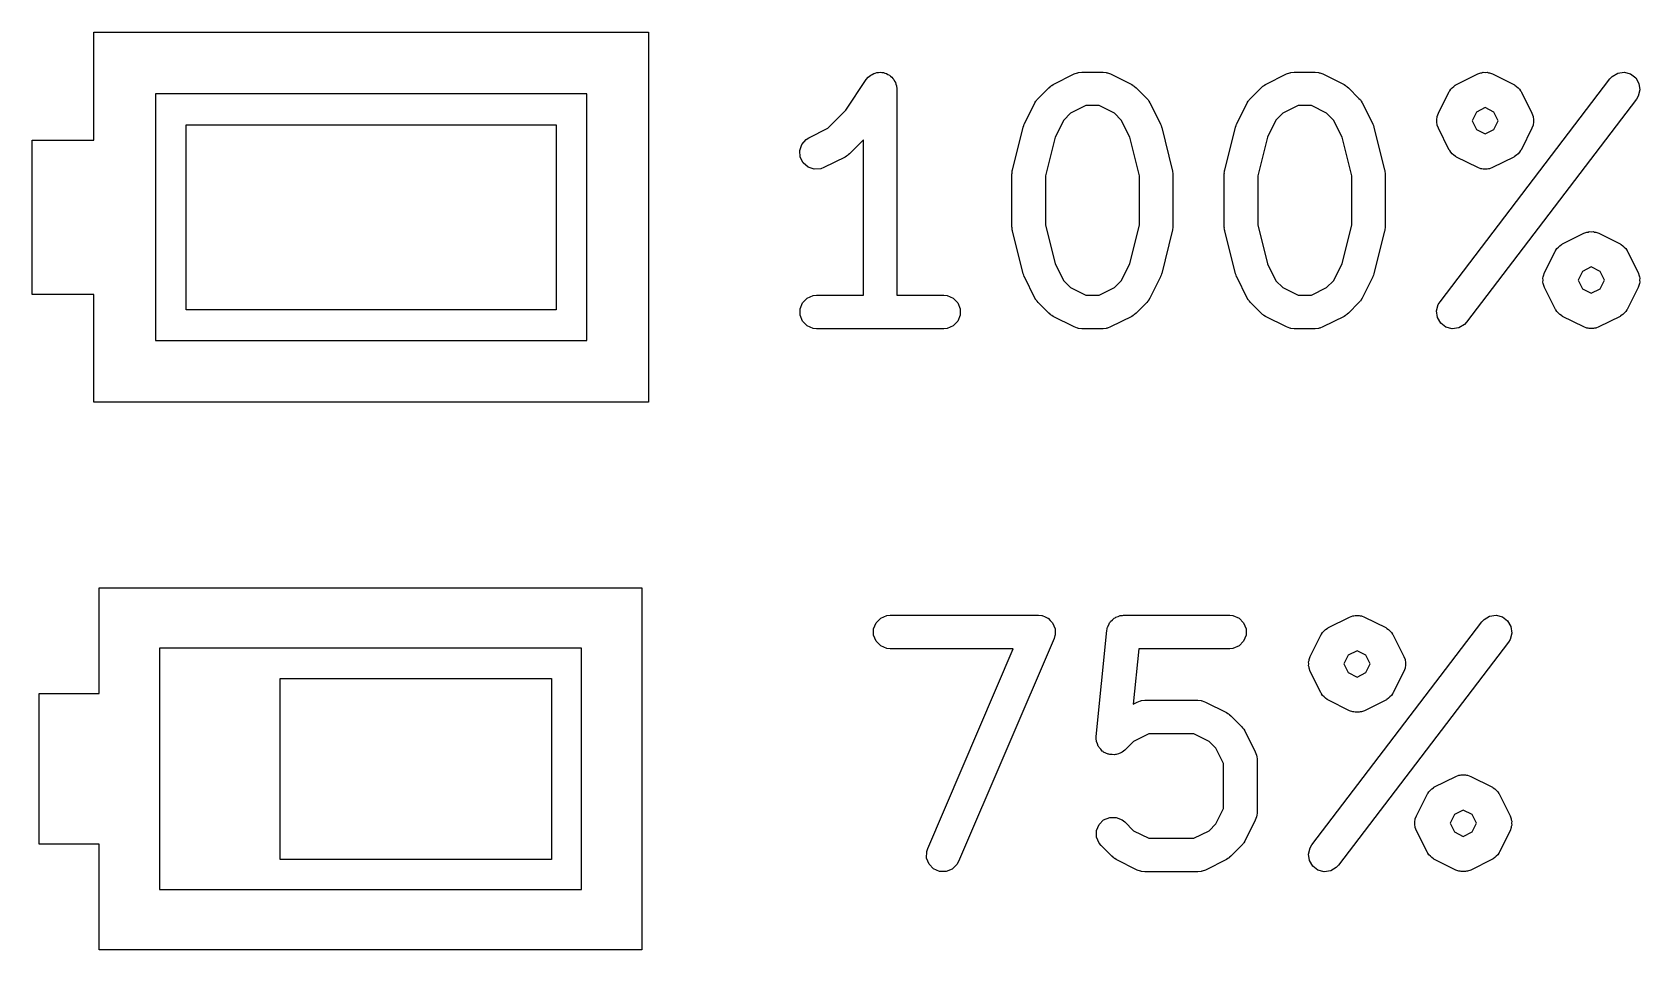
# Model space of a CAD drawing. Header units: millimetres. Extents: x 60 to 220, y -152 to -53.
# Drawn here: x 60.13 to 67.34, y -144.84 to -140.73 of the extents above; entities that cross this region are included whole.
import ezdxf

# ---------------------------------------------------------------- set-up
doc = ezdxf.new("R2010")
doc.units = ezdxf.units.MM
doc.layers.add('F.Silkscreen', color=41, linetype='CONTINUOUS', true_color=0xf2eda1)

msp = doc.modelspace()

# ---------------------------------------------------------------- linework, layer by layer
at = {"layer": 'F.Silkscreen', "linetype": 'CONTINUOUS'}
for p, q in [((60.404747, -141.21314), (60.404747, -140.729174)), ((60.404747, -140.729174), (62.8937, -140.729174)), ((62.8937, -140.729174), (62.8937, -141.005724)), ((63.885071, -140.926509), (63.890322, -140.921259)), ((63.890322, -140.921259), (63.897111, -140.918446)), ((63.897111, -140.918446), (63.903217, -140.914358)), ((63.903217, -140.914358), (63.910497, -140.912901)), ((63.910497, -140.912901), (63.917358, -140.91006)), ((63.917358, -140.91006), (63.924706, -140.91006)), ((63.924706, -140.91006), (63.931911, -140.908619)), ((63.931911, -140.908619), (63.939195, -140.91006)), ((63.939195, -140.91006), (63.946622, -140.91006)), ((63.946622, -140.91006), (63.95341, -140.912872)), ((63.95341, -140.912872), (63.960619, -140.914298)), ((63.960619, -140.914298), (63.966798, -140.918417)), ((63.966798, -140.918417), (63.973658, -140.921259)), ((63.973658, -140.921259), (63.978851, -140.926452)), ((64.707973, -140.964156), (64.803211, -140.916537)), ((64.803211, -140.916537), (64.816942, -140.911282)), ((64.816942, -140.911282), (64.819631, -140.91109)), ((64.819631, -140.91109), (64.82212, -140.91006)), ((64.82212, -140.91006), (64.836752, -140.908619)), ((64.836752, -140.908619), (64.93199, -140.908619)), ((64.93199, -140.908619), (64.946622, -140.91006)), ((64.946622, -140.91006), (64.949111, -140.911091)), ((64.949111, -140.911091), (64.951799, -140.911282)), ((64.951799, -140.911282), (64.965531, -140.916537)), ((64.965531, -140.916537), (65.060769, -140.964156)), ((65.660354, -140.964156), (65.755592, -140.916537)), ((65.755592, -140.916537), (65.769323, -140.911282)), ((65.769323, -140.911282), (65.772012, -140.91109)), ((65.772012, -140.91109), (65.774501, -140.91006)), ((65.774501, -140.91006), (65.789133, -140.908619)), ((65.789133, -140.908619), (65.884371, -140.908619)), ((65.884371, -140.908619), (65.899003, -140.91006)), ((65.899003, -140.91006), (65.901492, -140.911091)), ((65.901492, -140.911091), (65.90418, -140.911282)), ((65.90418, -140.911282), (65.917912, -140.916537)), ((65.917912, -140.916537), (66.01315, -140.964156)), ((66.517497, -140.964156), (66.612735, -140.916537)), ((66.612735, -140.916537), (66.626466, -140.911282)), ((66.626466, -140.911282), (66.631812, -140.910902)), ((66.631812, -140.910902), (66.636895, -140.909208)), ((66.636895, -140.909208), (66.646275, -140.909874)), ((66.646275, -140.909874), (66.655656, -140.909208)), ((66.655656, -140.909208), (66.660738, -140.910902)), ((66.660738, -140.910902), (66.666085, -140.911282)), ((66.666085, -140.911282), (66.679817, -140.916537)), ((66.679817, -140.916537), (66.775055, -140.964156)), ((67.215679, -140.927401), (67.240972, -140.912682)), ((67.240972, -140.912682), (67.269971, -140.908764)), ((67.269971, -140.908764), (67.298264, -140.916241)), ((67.298264, -140.916241), (67.321541, -140.933976)), ((63.778466, -141.078696), (63.869586, -140.942016)), ((63.869586, -140.942016), (63.86962, -140.941973)), ((63.86962, -140.941973), (63.86963, -140.941951)), ((63.86963, -140.941951), (63.869681, -140.941899)), ((63.869681, -140.941899), (63.878902, -140.930641)), ((63.878902, -140.930641), (63.885071, -140.926509)), ((63.978851, -140.926452), (63.984968, -140.93053)), ((63.984968, -140.93053), (63.989101, -140.936702)), ((63.989101, -140.936702), (63.99435, -140.941951)), ((63.99435, -140.941951), (63.997161, -140.948738)), ((63.997161, -140.948738), (64.001251, -140.954845)), ((64.001251, -140.954845), (64.002707, -140.962126)), ((64.002707, -140.962126), (64.005549, -140.968987)), ((64.005549, -140.968987), (64.006974, -140.983463)), ((64.006974, -140.983463), (64.00699, -140.98354)), ((64.00699, -140.98354), (64.006984, -140.983566)), ((64.006984, -140.983566), (64.00699, -140.983619)), ((64.00699, -140.983619), (64.00699, -141.908619)), ((64.640862, -141.025824), (64.688481, -140.978205)), ((64.688481, -140.978205), (64.69423, -140.973486)), ((64.69423, -140.973486), (64.69553, -140.971988)), ((64.69553, -140.971988), (64.697789, -140.970566)), ((64.697789, -140.970566), (64.699846, -140.968878)), ((64.699846, -140.968878), (64.701673, -140.96812)), ((64.701673, -140.96812), (64.707973, -140.964156)), ((65.060769, -140.964156), (65.067068, -140.96812)), ((65.067068, -140.96812), (65.068896, -140.968878)), ((65.068896, -140.968878), (65.070952, -140.970566)), ((65.070952, -140.970566), (65.073212, -140.971988)), ((65.073212, -140.971988), (65.074511, -140.973486)), ((65.074511, -140.973486), (65.080261, -140.978205)), ((65.080261, -140.978205), (65.12788, -141.025824)), ((65.593243, -141.025824), (65.640862, -140.978205)), ((65.640862, -140.978205), (65.646611, -140.973486)), ((65.646611, -140.973486), (65.647911, -140.971988)), ((65.647911, -140.971988), (65.65017, -140.970566)), ((65.65017, -140.970566), (65.652227, -140.968878)), ((65.652227, -140.968878), (65.654054, -140.96812)), ((65.654054, -140.96812), (65.660354, -140.964156)), ((66.01315, -140.964156), (66.019449, -140.96812)), ((66.019449, -140.96812), (66.021277, -140.968878)), ((66.021277, -140.968878), (66.023333, -140.970566)), ((66.023333, -140.970566), (66.025593, -140.971988)), ((66.025593, -140.971988), (66.026892, -140.973486)), ((66.026892, -140.973486), (66.032642, -140.978205)), ((66.032642, -140.978205), (66.080261, -141.025824)), ((66.443762, -141.938166), (67.205665, -140.938166)), ((66.485496, -140.995249), (66.485881, -140.994096)), ((66.485881, -140.994096), (66.487126, -140.992659)), ((66.487126, -140.992659), (66.491788, -140.985254)), ((66.491788, -140.985254), (66.498892, -140.979092)), ((66.498892, -140.979092), (66.505054, -140.971988)), ((66.505054, -140.971988), (66.512459, -140.967326)), ((66.512459, -140.967326), (66.513896, -140.966081)), ((66.513896, -140.966081), (66.515049, -140.965696)), ((66.515049, -140.965696), (66.517497, -140.964156)), ((66.775055, -140.964156), (66.777502, -140.965696)), ((66.777502, -140.965696), (66.778656, -140.966081)), ((66.778656, -140.966081), (66.780092, -140.967326)), ((66.780092, -140.967326), (66.787498, -140.971988)), ((66.787498, -140.971988), (66.793659, -140.979092)), ((66.793659, -140.979092), (66.800764, -140.985254)), ((66.800764, -140.985254), (66.805425, -140.992659)), ((66.805425, -140.992659), (66.806671, -140.994096)), ((66.806671, -140.994096), (66.807055, -140.995249)), ((67.205665, -140.938166), (67.215679, -140.927401)), ((67.321541, -140.933976), (67.33626, -140.959269)), ((67.340178, -140.988268), (67.332702, -141.016561)), ((67.33626, -140.959269), (67.340178, -140.988268)), ((60.681297, -141.005724), (60.681297, -142.111927)), ((62.617149, -141.005724), (60.681297, -141.005724)), ((62.617149, -142.111927), (62.617149, -141.005724)), ((62.8937, -141.005724), (62.8937, -142.388476)), ((64.579194, -141.140554), (64.626813, -141.045316)), ((64.626813, -141.045316), (64.630777, -141.039016)), ((64.630777, -141.039016), (64.631535, -141.037189)), ((64.631535, -141.037189), (64.633223, -141.035132)), ((64.633223, -141.035132), (64.634645, -141.032873)), ((64.634645, -141.032873), (64.636143, -141.031573)), ((64.636143, -141.031573), (64.640862, -141.025824)), ((64.854457, -141.058619), (64.785941, -141.092877)), ((64.914285, -141.058619), (64.854457, -141.058619)), ((64.982801, -141.092877), (64.914285, -141.058619)), ((65.12788, -141.025824), (65.132598, -141.031573)), ((65.132598, -141.031573), (65.134097, -141.032873)), ((65.134097, -141.032873), (65.135518, -141.035132)), ((65.135518, -141.035132), (65.137207, -141.037189)), ((65.137207, -141.037189), (65.137964, -141.039016)), ((65.137964, -141.039016), (65.141929, -141.045316)), ((65.141929, -141.045316), (65.189548, -141.140554)), ((65.531575, -141.140554), (65.579194, -141.045316)), ((65.579194, -141.045316), (65.583158, -141.039016)), ((65.583158, -141.039016), (65.583916, -141.037189)), ((65.583916, -141.037189), (65.585604, -141.035132)), ((65.585604, -141.035132), (65.587026, -141.032873)), ((65.587026, -141.032873), (65.588524, -141.031573)), ((65.588524, -141.031573), (65.593243, -141.025824)), ((65.806838, -141.058619), (65.738322, -141.092877)), ((65.866666, -141.058619), (65.806838, -141.058619)), ((65.935182, -141.092877), (65.866666, -141.058619)), ((66.080261, -141.025824), (66.084979, -141.031573)), ((66.084979, -141.031573), (66.086478, -141.032873)), ((66.086478, -141.032873), (66.087899, -141.035132)), ((66.087899, -141.035132), (66.089588, -141.037189)), ((66.089588, -141.037189), (66.090345, -141.039016)), ((66.090345, -141.039016), (66.09431, -141.045316)), ((66.09431, -141.045316), (66.141929, -141.140554)), ((66.436337, -141.092935), (66.483956, -140.997697)), ((66.483956, -140.997697), (66.485496, -140.995249)), ((67.32498, -141.029073), (66.563076, -142.029072)), ((66.807055, -140.995249), (66.808596, -140.997697)), ((66.808596, -140.997697), (66.856215, -141.092935)), ((67.332702, -141.016561), (67.32498, -141.029073)), ((63.697087, -141.160075), (63.778466, -141.078696)), ((64.755534, -141.123284), (64.71704, -141.200271)), ((64.785941, -141.092877), (64.755534, -141.123284)), ((65.013208, -141.123284), (64.982801, -141.092877)), ((65.051701, -141.200271), (65.013208, -141.123284)), ((65.707915, -141.123284), (65.669421, -141.200271)), ((65.738322, -141.092877), (65.707915, -141.123284)), ((65.965589, -141.123284), (65.935182, -141.092877)), ((66.004082, -141.200271), (65.965589, -141.123284)), ((66.429008, -141.117095), (66.430702, -141.112012)), ((66.429674, -141.126476), (66.429008, -141.117095)), ((66.429008, -141.135857), (66.429674, -141.126476)), ((66.430702, -141.140939), (66.429008, -141.135857)), ((66.430702, -141.112012), (66.431082, -141.106667)), ((66.431082, -141.106667), (66.436337, -141.092935)), ((66.606939, -141.087139), (66.587271, -141.126476)), ((66.587271, -141.126476), (66.606939, -141.165812)), ((66.646276, -141.067471), (66.606939, -141.087139)), ((66.685612, -141.087139), (66.646276, -141.067471)), ((66.70528, -141.126476), (66.685612, -141.087139)), ((66.685612, -141.165812), (66.70528, -141.126476)), ((66.856215, -141.092935), (66.86147, -141.106666)), ((66.86147, -141.106666), (66.861849, -141.112013)), ((66.861849, -141.112013), (66.863544, -141.117096)), ((66.863544, -141.135856), (66.861849, -141.140938)), ((66.863544, -141.117096), (66.862877, -141.126476)), ((66.862877, -141.126476), (66.863544, -141.135856)), ((60.819573, -141.97365), (60.819573, -141.144)), ((60.819573, -141.144), (62.478875, -141.144)), ((62.478875, -141.144), (62.478875, -141.97365)), ((63.581119, -141.232191), (63.600292, -141.210083)), ((63.600292, -141.210083), (63.612735, -141.202251)), ((63.612735, -141.202251), (63.697087, -141.160075)), ((64.525896, -141.346381), (64.573515, -141.155905)), ((64.573515, -141.155905), (64.5739, -141.154825)), ((64.5739, -141.154825), (64.573939, -141.154286)), ((64.573939, -141.154286), (64.576266, -141.148204)), ((64.576266, -141.148204), (64.578462, -141.142059)), ((64.578462, -141.142059), (64.578784, -141.141623)), ((64.578784, -141.141623), (64.579194, -141.140554)), ((64.71704, -141.200271), (64.673657, -141.373805)), ((65.095085, -141.373805), (65.051701, -141.200271)), ((65.189548, -141.140554), (65.189957, -141.141623)), ((65.189957, -141.141623), (65.19028, -141.142059)), ((65.19028, -141.142059), (65.192472, -141.148195)), ((65.192472, -141.148195), (65.194803, -141.154285)), ((65.194803, -141.154285), (65.194841, -141.154825)), ((65.194841, -141.154825), (65.195227, -141.155905)), ((65.195227, -141.155905), (65.242846, -141.346381)), ((65.478277, -141.346381), (65.525896, -141.155905)), ((65.525896, -141.155905), (65.526281, -141.154825)), ((65.526281, -141.154825), (65.52632, -141.154286)), ((65.52632, -141.154286), (65.528647, -141.148204)), ((65.528647, -141.148204), (65.530843, -141.142059)), ((65.530843, -141.142059), (65.531165, -141.141623)), ((65.531165, -141.141623), (65.531575, -141.140554)), ((65.669421, -141.200271), (65.626038, -141.373805)), ((66.047466, -141.373805), (66.004082, -141.200271)), ((66.141929, -141.140554), (66.142338, -141.141623)), ((66.142338, -141.141623), (66.142661, -141.142059)), ((66.142661, -141.142059), (66.144853, -141.148195)), ((66.144853, -141.148195), (66.147184, -141.154285)), ((66.147184, -141.154285), (66.147222, -141.154825)), ((66.147222, -141.154825), (66.147608, -141.155905)), ((66.147608, -141.155905), (66.195227, -141.346381)), ((66.431082, -141.146285), (66.430702, -141.140939)), ((66.436337, -141.160017), (66.431082, -141.146285)), ((66.483956, -141.255255), (66.436337, -141.160017)), ((66.606939, -141.165812), (66.646276, -141.18548)), ((66.646276, -141.18548), (66.685612, -141.165812)), ((66.856215, -141.160017), (66.808596, -141.255255)), ((66.86147, -141.146286), (66.856215, -141.160017)), ((66.861849, -141.140938), (66.86147, -141.146286)), ((60.128197, -141.904513), (60.128197, -141.213137)), ((60.128197, -141.213137), (60.404747, -141.21314)), ((63.571865, -141.259952), (63.581119, -141.232191)), ((63.573939, -141.289142), (63.571865, -141.259952)), ((63.785238, -141.282385), (63.783182, -141.284074)), ((63.787498, -141.280964), (63.785238, -141.282385)), ((63.788797, -141.279465), (63.787498, -141.280964)), ((63.794547, -141.274747), (63.788797, -141.279465)), ((63.85699, -141.212304), (63.794547, -141.274747)), ((63.85699, -141.908619), (63.85699, -141.212304)), ((66.485496, -141.257702), (66.483956, -141.255255)), ((66.485881, -141.258856), (66.485496, -141.257702)), ((66.487126, -141.260292), (66.485881, -141.258856)), ((66.491788, -141.267698), (66.487126, -141.260292)), ((66.498892, -141.273859), (66.491788, -141.267698)), ((66.505054, -141.280964), (66.498892, -141.273859)), ((66.512459, -141.285625), (66.505054, -141.280964)), ((66.787498, -141.280964), (66.780092, -141.285625)), ((66.793659, -141.273859), (66.787498, -141.280964)), ((66.800764, -141.267698), (66.793659, -141.273859)), ((66.805425, -141.260292), (66.800764, -141.267698)), ((66.806671, -141.258856), (66.805425, -141.260292)), ((66.807055, -141.257702), (66.806671, -141.258856)), ((66.808596, -141.255255), (66.807055, -141.257702)), ((63.587026, -141.315317), (63.573939, -141.289142)), ((63.609134, -141.33449), (63.587026, -141.315317)), ((63.636895, -141.343744), (63.609134, -141.33449)), ((63.666085, -141.34167), (63.636895, -141.343744)), ((63.679817, -141.336415), (63.666085, -141.34167)), ((63.775055, -141.288796), (63.679817, -141.336415)), ((63.781354, -141.284831), (63.775055, -141.288796)), ((63.783182, -141.284074), (63.781354, -141.284831)), ((64.524555, -141.355451), (64.525098, -141.349939)), ((64.525098, -141.349939), (64.52552, -141.348917)), ((64.52552, -141.348917), (64.525896, -141.346381)), ((65.242846, -141.346381), (65.243221, -141.348917)), ((65.243221, -141.348917), (65.243644, -141.349939)), ((65.243644, -141.349939), (65.244186, -141.355451)), ((65.476936, -141.355451), (65.477479, -141.349939)), ((65.477479, -141.349939), (65.477901, -141.348917)), ((65.477901, -141.348917), (65.478277, -141.346381)), ((66.195227, -141.346381), (66.195602, -141.348917)), ((66.195602, -141.348917), (66.196025, -141.349939)), ((66.196025, -141.349939), (66.196567, -141.355451)), ((66.513896, -141.286871), (66.512459, -141.285625)), ((66.515049, -141.287255), (66.513896, -141.286871)), ((66.517497, -141.288796), (66.515049, -141.287255)), ((66.612735, -141.336415), (66.517497, -141.288796)), ((66.626466, -141.34167), (66.612735, -141.336415)), ((66.631812, -141.342049), (66.626466, -141.34167)), ((66.636895, -141.343744), (66.631812, -141.342049)), ((66.646275, -141.343077), (66.636895, -141.343744)), ((66.655656, -141.343744), (66.646275, -141.343077)), ((66.660738, -141.342049), (66.655656, -141.343744)), ((66.666085, -141.34167), (66.660738, -141.342049)), ((66.679817, -141.336415), (66.666085, -141.34167)), ((66.775055, -141.288796), (66.679817, -141.336415)), ((66.777502, -141.287255), (66.775055, -141.288796)), ((66.778656, -141.286871), (66.777502, -141.287255)), ((66.780092, -141.285625), (66.778656, -141.286871)), ((64.523657, -141.364571), (64.523908, -141.362017)), ((64.523657, -141.602666), (64.523657, -141.364571)), ((64.523746, -141.360925), (64.524555, -141.355451)), ((64.523908, -141.362017), (64.523746, -141.360925)), ((64.673657, -141.373805), (64.673657, -141.593432)), ((65.095085, -141.593432), (65.095085, -141.373805)), ((65.244186, -141.355451), (65.244996, -141.360925)), ((65.244996, -141.360925), (65.244833, -141.362017)), ((65.244833, -141.362017), (65.245085, -141.364571)), ((65.245085, -141.364571), (65.245085, -141.602666)), ((65.476038, -141.364571), (65.476289, -141.362017)), ((65.476038, -141.602666), (65.476038, -141.364571)), ((65.476127, -141.360925), (65.476936, -141.355451)), ((65.476289, -141.362017), (65.476127, -141.360925)), ((65.626038, -141.373805), (65.626038, -141.593432)), ((66.047466, -141.593432), (66.047466, -141.373805)), ((66.196567, -141.355451), (66.197377, -141.360925)), ((66.197377, -141.360925), (66.197214, -141.362017)), ((66.197214, -141.362017), (66.197466, -141.364571)), ((66.197466, -141.364571), (66.197466, -141.602666)), ((64.523908, -141.605219), (64.523657, -141.602666)), ((64.523746, -141.606312), (64.523908, -141.605219)), ((64.524555, -141.611785), (64.523746, -141.606312)), ((64.525098, -141.617298), (64.524555, -141.611785)), ((64.52552, -141.618319), (64.525098, -141.617298)), ((64.525896, -141.620856), (64.52552, -141.618319)), ((64.573515, -141.811332), (64.525896, -141.620856)), ((64.673657, -141.593432), (64.71704, -141.766966)), ((65.051701, -141.766966), (65.095085, -141.593432)), ((65.242846, -141.620856), (65.195227, -141.811332)), ((65.243221, -141.618319), (65.242846, -141.620856)), ((65.243644, -141.617298), (65.243221, -141.618319)), ((65.244186, -141.611785), (65.243644, -141.617298)), ((65.244996, -141.606312), (65.244186, -141.611785)), ((65.245085, -141.602666), (65.244833, -141.605219)), ((65.244833, -141.605219), (65.244996, -141.606312)), ((65.476289, -141.605219), (65.476038, -141.602666)), ((65.476127, -141.606312), (65.476289, -141.605219)), ((65.476936, -141.611785), (65.476127, -141.606312)), ((65.477479, -141.617298), (65.476936, -141.611785)), ((65.477901, -141.618319), (65.477479, -141.617298)), ((65.478277, -141.620856), (65.477901, -141.618319)), ((65.525896, -141.811332), (65.478277, -141.620856)), ((65.626038, -141.593432), (65.669421, -141.766966)), ((66.004082, -141.766966), (66.047466, -141.593432)), ((66.195227, -141.620856), (66.147608, -141.811332)), ((66.195602, -141.618319), (66.195227, -141.620856)), ((66.196025, -141.617298), (66.195602, -141.618319)), ((66.196567, -141.611785), (66.196025, -141.617298)), ((66.197377, -141.606312), (66.196567, -141.611785)), ((66.197466, -141.602666), (66.197214, -141.605219)), ((66.197214, -141.605219), (66.197377, -141.606312)), ((66.993687, -141.678441), (67.088925, -141.630822)), ((67.088925, -141.630822), (67.102656, -141.625567)), ((67.102656, -141.625567), (67.108002, -141.625187)), ((67.108002, -141.625187), (67.113085, -141.623493)), ((67.113085, -141.623493), (67.122465, -141.624159)), ((67.122465, -141.624159), (67.131846, -141.623493)), ((67.131846, -141.623493), (67.136928, -141.625187)), ((67.136928, -141.625187), (67.142275, -141.625567)), ((67.142275, -141.625567), (67.156007, -141.630822)), ((67.156007, -141.630822), (67.251245, -141.678441)), ((66.912527, -141.80722), (66.960146, -141.711982)), ((66.960146, -141.711982), (66.961686, -141.709534)), ((66.961686, -141.709534), (66.962071, -141.708381)), ((66.962071, -141.708381), (66.963316, -141.706944)), ((66.963316, -141.706944), (66.967978, -141.699539)), ((66.967978, -141.699539), (66.975082, -141.693377)), ((66.975082, -141.693377), (66.981244, -141.686273)), ((66.981244, -141.686273), (66.988649, -141.681611)), ((66.988649, -141.681611), (66.990086, -141.680366)), ((66.990086, -141.680366), (66.991239, -141.679981)), ((66.991239, -141.679981), (66.993687, -141.678441)), ((67.251245, -141.678441), (67.253692, -141.679981)), ((67.253692, -141.679981), (67.254846, -141.680366)), ((67.254846, -141.680366), (67.256282, -141.681611)), ((67.256282, -141.681611), (67.263688, -141.686273)), ((67.263688, -141.686273), (67.269849, -141.693377)), ((67.269849, -141.693377), (67.276954, -141.699539)), ((67.276954, -141.699539), (67.281615, -141.706944)), ((67.281615, -141.706944), (67.282861, -141.708381)), ((67.282861, -141.708381), (67.283245, -141.709534)), ((67.283245, -141.709534), (67.284786, -141.711982)), ((67.284786, -141.711982), (67.332405, -141.80722)), ((64.71704, -141.766966), (64.755534, -141.843953)), ((65.013207, -141.843953), (65.051701, -141.766966)), ((65.669421, -141.766966), (65.707915, -141.843953)), ((65.965588, -141.843953), (66.004082, -141.766966)), ((67.122466, -141.781756), (67.083129, -141.801424)), ((67.161802, -141.801424), (67.122466, -141.781756)), ((64.5739, -141.812411), (64.573515, -141.811332)), ((64.573939, -141.812951), (64.5739, -141.812411)), ((64.576266, -141.819032), (64.573939, -141.812951)), ((64.578462, -141.825178), (64.576266, -141.819032)), ((64.578784, -141.825613), (64.578462, -141.825178)), ((64.579194, -141.826683), (64.578784, -141.825613)), ((64.626813, -141.921921), (64.579194, -141.826683)), ((64.755534, -141.843953), (64.785941, -141.874361)), ((64.9828, -141.874361), (65.013207, -141.843953)), ((65.189548, -141.826683), (65.141929, -141.921921)), ((65.189957, -141.825613), (65.189548, -141.826683)), ((65.19028, -141.825178), (65.189957, -141.825613)), ((65.192472, -141.819041), (65.19028, -141.825178)), ((65.194803, -141.812952), (65.192472, -141.819041)), ((65.194841, -141.812411), (65.194803, -141.812952)), ((65.195227, -141.811332), (65.194841, -141.812411)), ((65.526281, -141.812411), (65.525896, -141.811332)), ((65.52632, -141.812951), (65.526281, -141.812411)), ((65.528647, -141.819032), (65.52632, -141.812951)), ((65.530843, -141.825178), (65.528647, -141.819032)), ((65.531165, -141.825613), (65.530843, -141.825178)), ((65.531575, -141.826683), (65.531165, -141.825613)), ((65.579194, -141.921921), (65.531575, -141.826683)), ((65.707915, -141.843953), (65.738322, -141.874361)), ((65.935181, -141.874361), (65.965588, -141.843953)), ((66.141929, -141.826683), (66.09431, -141.921921)), ((66.142338, -141.825613), (66.141929, -141.826683)), ((66.142661, -141.825178), (66.142338, -141.825613)), ((66.144853, -141.819041), (66.142661, -141.825178)), ((66.147184, -141.812952), (66.144853, -141.819041)), ((66.147222, -141.812411), (66.147184, -141.812952)), ((66.147608, -141.811332), (66.147222, -141.812411)), ((66.905198, -141.83138), (66.906892, -141.826297)), ((66.905864, -141.840761), (66.905198, -141.83138)), ((66.905198, -141.850142), (66.905864, -141.840761)), ((66.906892, -141.855224), (66.905198, -141.850142)), ((66.906892, -141.826297), (66.907272, -141.820952)), ((66.907272, -141.86057), (66.906892, -141.855224)), ((66.907272, -141.820952), (66.912527, -141.80722)), ((67.083129, -141.801424), (67.063461, -141.840761)), ((67.063461, -141.840761), (67.083129, -141.880098)), ((67.18147, -141.840761), (67.161802, -141.801424)), ((67.161802, -141.880098), (67.18147, -141.840761)), ((67.332405, -141.80722), (67.33766, -141.820951)), ((67.33766, -141.820951), (67.338039, -141.826297)), ((67.338039, -141.855223), (67.33766, -141.86057)), ((67.338039, -141.826297), (67.339734, -141.83138)), ((67.339734, -141.850141), (67.338039, -141.855223)), ((67.339734, -141.83138), (67.339067, -141.84076)), ((67.339067, -141.84076), (67.339734, -141.850141)), ((60.404747, -141.904517), (60.128197, -141.904513)), ((60.404747, -142.388476), (60.404747, -141.904517)), ((63.583916, -141.941951), (63.604608, -141.921259)), ((63.604608, -141.921259), (63.631644, -141.91006)), ((63.631644, -141.91006), (63.646276, -141.908619)), ((63.646276, -141.908619), (63.85699, -141.908619)), ((64.00699, -141.908619), (64.217704, -141.908619)), ((64.217704, -141.908619), (64.232336, -141.91006)), ((64.232336, -141.91006), (64.259372, -141.921259)), ((64.259372, -141.921259), (64.280064, -141.941951)), ((64.630776, -141.928217), (64.626813, -141.921921)), ((64.631534, -141.930047), (64.630776, -141.928217)), ((64.633223, -141.932105), (64.631534, -141.930047)), ((64.785941, -141.874361), (64.854457, -141.908619)), ((64.854457, -141.908619), (64.914285, -141.908619)), ((64.914285, -141.908619), (64.9828, -141.874361)), ((65.137208, -141.930047), (65.135518, -141.932105)), ((65.137965, -141.928217), (65.137208, -141.930047)), ((65.141929, -141.921921), (65.137965, -141.928217)), ((65.583157, -141.928217), (65.579194, -141.921921)), ((65.583915, -141.930047), (65.583157, -141.928217)), ((65.585604, -141.932105), (65.583915, -141.930047)), ((65.738322, -141.874361), (65.806838, -141.908619)), ((65.806838, -141.908619), (65.866666, -141.908619)), ((65.866666, -141.908619), (65.935181, -141.874361)), ((66.089589, -141.930047), (66.087899, -141.932105)), ((66.090346, -141.928217), (66.089589, -141.930047)), ((66.09431, -141.921921), (66.090346, -141.928217)), ((66.912527, -141.874302), (66.907272, -141.86057)), ((66.960146, -141.969541), (66.912527, -141.874302)), ((67.083129, -141.880098), (67.122466, -141.899766)), ((67.122466, -141.899766), (67.161802, -141.880098)), ((67.332405, -141.874302), (67.284786, -141.969541)), ((67.33766, -141.86057), (67.332405, -141.874302)), ((62.478875, -141.97365), (60.819573, -141.97365)), ((63.572717, -141.968987), (63.583916, -141.941951)), ((63.572717, -141.998251), (63.572717, -141.968987)), ((63.583916, -142.025287), (63.572717, -141.998251)), ((64.280064, -141.941951), (64.291263, -141.968987)), ((64.291263, -141.998251), (64.280064, -142.025287)), ((64.291263, -141.968987), (64.291263, -141.998251)), ((64.634645, -141.934364), (64.633223, -141.932105)), ((64.636143, -141.935663), (64.634645, -141.934364)), ((64.640861, -141.941412), (64.636143, -141.935663)), ((64.68848, -141.989032), (64.640861, -141.941412)), ((64.694229, -141.99375), (64.68848, -141.989032)), ((64.69553, -141.99525), (64.694229, -141.99375)), ((64.697789, -141.996672), (64.69553, -141.99525)), ((64.699846, -141.99836), (64.697789, -141.996672)), ((64.701673, -141.999117), (64.699846, -141.99836)), ((64.707973, -142.003082), (64.701673, -141.999117)), ((64.803211, -142.050701), (64.707973, -142.003082)), ((65.060769, -142.003082), (64.965531, -142.050701)), ((65.067068, -141.999117), (65.060769, -142.003082)), ((65.068896, -141.99836), (65.067068, -141.999117)), ((65.070952, -141.996672), (65.068896, -141.99836)), ((65.073212, -141.99525), (65.070952, -141.996672)), ((65.074512, -141.99375), (65.073212, -141.99525)), ((65.080262, -141.989032), (65.074512, -141.99375)), ((65.12788, -141.941413), (65.080262, -141.989032)), ((65.132598, -141.935663), (65.12788, -141.941413)), ((65.134097, -141.934364), (65.132598, -141.935663)), ((65.135518, -141.932105), (65.134097, -141.934364)), ((65.587026, -141.934364), (65.585604, -141.932105)), ((65.588524, -141.935663), (65.587026, -141.934364)), ((65.593242, -141.941412), (65.588524, -141.935663)), ((65.640861, -141.989032), (65.593242, -141.941412)), ((65.64661, -141.99375), (65.640861, -141.989032)), ((65.647911, -141.99525), (65.64661, -141.99375)), ((65.65017, -141.996672), (65.647911, -141.99525)), ((65.652227, -141.99836), (65.65017, -141.996672)), ((65.654054, -141.999117), (65.652227, -141.99836)), ((65.660354, -142.003082), (65.654054, -141.999117)), ((65.755592, -142.050701), (65.660354, -142.003082)), ((66.01315, -142.003082), (65.917912, -142.050701)), ((66.019449, -141.999117), (66.01315, -142.003082)), ((66.021277, -141.99836), (66.019449, -141.999117)), ((66.023333, -141.996672), (66.021277, -141.99836)), ((66.025593, -141.99525), (66.023333, -141.996672)), ((66.026893, -141.99375), (66.025593, -141.99525)), ((66.032643, -141.989032), (66.026893, -141.99375)), ((66.080261, -141.941413), (66.032643, -141.989032)), ((66.084979, -141.935663), (66.080261, -141.941413)), ((66.086478, -141.934364), (66.084979, -141.935663)), ((66.087899, -141.932105), (66.086478, -141.934364)), ((66.428563, -141.97897), (66.43604, -141.950678)), ((66.432482, -142.00797), (66.428563, -141.97897)), ((66.43604, -141.950678), (66.443762, -141.938166)), ((66.961686, -141.971987), (66.960146, -141.969541)), ((66.962071, -141.973142), (66.961686, -141.971987)), ((66.963317, -141.974579), (66.962071, -141.973142)), ((66.967978, -141.981983), (66.963317, -141.974579)), ((66.97508, -141.988142), (66.967978, -141.981983)), ((66.981244, -141.99525), (66.97508, -141.988142)), ((66.988649, -141.999911), (66.981244, -141.99525)), ((66.990086, -142.001157), (66.988649, -141.999911)), ((66.991239, -142.001541), (66.990086, -142.001157)), ((66.993687, -142.003082), (66.991239, -142.001541)), ((67.088925, -142.050701), (66.993687, -142.003082)), ((67.251245, -142.003082), (67.156007, -142.050701)), ((67.253692, -142.001541), (67.251245, -142.003082)), ((67.254846, -142.001157), (67.253692, -142.001541)), ((67.256282, -141.999911), (67.254846, -142.001157)), ((67.263688, -141.99525), (67.256282, -141.999911)), ((67.269849, -141.988145), (67.263688, -141.99525)), ((67.276954, -141.981984), (67.269849, -141.988145)), ((67.281615, -141.974578), (67.276954, -141.981984)), ((67.282861, -141.973142), (67.281615, -141.974578)), ((67.283245, -141.971988), (67.282861, -141.973142)), ((67.284786, -141.969541), (67.283245, -141.971988)), ((63.604608, -142.045979), (63.583916, -142.025287)), ((63.631644, -142.057178), (63.604608, -142.045979)), ((63.646276, -142.058619), (63.631644, -142.057178)), ((64.217704, -142.058619), (63.646276, -142.058619)), ((64.232336, -142.057178), (64.217704, -142.058619)), ((64.259372, -142.045979), (64.232336, -142.057178)), ((64.280064, -142.025287), (64.259372, -142.045979)), ((64.816942, -142.055956), (64.803211, -142.050701)), ((64.819631, -142.056147), (64.816942, -142.055956)), ((64.82212, -142.057178), (64.819631, -142.056147)), ((64.836752, -142.058619), (64.82212, -142.057178)), ((64.93199, -142.058619), (64.836752, -142.058619)), ((64.946622, -142.057178), (64.93199, -142.058619)), ((64.949111, -142.056146), (64.946622, -142.057178)), ((64.951799, -142.055956), (64.949111, -142.056146)), ((64.965531, -142.050701), (64.951799, -142.055956)), ((65.769323, -142.055956), (65.755592, -142.050701)), ((65.772012, -142.056147), (65.769323, -142.055956)), ((65.774501, -142.057178), (65.772012, -142.056147)), ((65.789133, -142.058619), (65.774501, -142.057178)), ((65.884371, -142.058619), (65.789133, -142.058619)), ((65.899003, -142.057178), (65.884371, -142.058619)), ((65.901492, -142.056146), (65.899003, -142.057178)), ((65.90418, -142.055956), (65.901492, -142.056146)), ((65.917912, -142.050701), (65.90418, -142.055956)), ((66.4472, -142.033263), (66.432482, -142.00797)), ((66.470478, -142.050998), (66.4472, -142.033263)), ((66.49877, -142.058475), (66.470478, -142.050998)), ((66.52777, -142.054556), (66.49877, -142.058475)), ((66.553063, -142.039838), (66.52777, -142.054556)), ((66.563076, -142.029072), (66.553063, -142.039838)), ((67.102656, -142.055956), (67.088925, -142.050701)), ((67.108002, -142.056335), (67.102656, -142.055956)), ((67.113085, -142.05803), (67.108002, -142.056335)), ((67.122465, -142.057363), (67.113085, -142.05803)), ((67.131846, -142.05803), (67.122465, -142.057363)), ((67.136928, -142.056335), (67.131846, -142.05803)), ((67.142275, -142.055956), (67.136928, -142.056335)), ((67.156007, -142.050701), (67.142275, -142.055956)), ((60.681297, -142.111927), (62.617149, -142.111927)), ((62.8937, -142.388476), (60.404747, -142.388476)), ((60.429356, -143.693853), (60.429356, -143.220657)), ((60.429356, -143.220657), (62.862941, -143.220657)), ((62.862941, -143.220657), (62.862941, -143.491058)), ((63.914188, -143.376551), (63.93488, -143.355859)), ((63.93488, -143.355859), (63.961916, -143.34466)), ((63.961916, -143.34466), (63.976548, -143.343219)), ((63.976548, -143.343219), (64.643214, -143.343219)), ((64.643214, -143.343219), (64.657846, -143.34466)), ((64.657846, -143.34466), (64.658276, -143.344838)), ((64.658276, -143.344838), (64.658741, -143.344844)), ((64.658741, -143.344844), (64.671747, -143.350418)), ((64.671747, -143.350418), (64.684882, -143.355859)), ((64.684882, -143.355859), (64.685211, -143.356188)), ((64.685211, -143.356188), (64.685639, -143.356372)), ((64.685639, -143.356372), (64.695534, -143.366511)), ((64.695534, -143.366511), (64.705574, -143.376551)), ((64.961807, -143.376551), (64.964478, -143.373879)), ((64.964478, -143.373879), (64.966263, -143.370553)), ((64.966263, -143.370553), (64.974745, -143.363612)), ((64.974745, -143.363612), (64.982499, -143.355859)), ((64.982499, -143.355859), (64.985987, -143.354413)), ((64.985987, -143.354413), (64.988911, -143.352022)), ((64.988911, -143.352022), (64.999408, -143.348854)), ((64.999408, -143.348854), (65.009535, -143.34466)), ((65.009535, -143.34466), (65.01514, -143.344107)), ((65.01514, -143.344107), (65.016927, -143.343569)), ((65.016927, -143.343569), (65.018755, -143.343751)), ((65.018755, -143.343751), (65.024167, -143.343219)), ((65.024167, -143.343219), (65.500357, -143.343219)), ((65.500357, -143.343219), (65.514989, -143.34466)), ((65.514989, -143.34466), (65.542025, -143.355859)), ((65.542025, -143.355859), (65.562717, -143.376551)), ((65.869272, -144.372766), (66.631175, -143.372766)), ((65.943007, -143.398756), (66.038245, -143.351137)), ((66.038245, -143.351137), (66.051976, -143.345882)), ((66.051976, -143.345882), (66.057322, -143.345502)), ((66.057322, -143.345502), (66.062405, -143.343808)), ((66.062405, -143.343808), (66.071785, -143.344474)), ((66.071785, -143.344474), (66.081166, -143.343808)), ((66.081166, -143.343808), (66.086248, -143.345502)), ((66.086248, -143.345502), (66.091595, -143.345882)), ((66.091595, -143.345882), (66.105327, -143.351137)), ((66.105327, -143.351137), (66.200565, -143.398756)), ((66.631175, -143.372766), (66.641189, -143.362001)), ((66.641189, -143.362001), (66.666482, -143.347282)), ((66.666482, -143.347282), (66.695481, -143.343364)), ((66.695481, -143.343364), (66.723774, -143.350841)), ((66.723774, -143.350841), (66.747051, -143.368576)), ((66.747051, -143.368576), (66.76177, -143.393869)), ((63.902989, -143.403587), (63.914188, -143.376551)), ((63.902989, -143.432851), (63.902989, -143.403587)), ((63.914188, -143.459887), (63.902989, -143.432851)), ((64.705574, -143.376551), (64.705752, -143.376981)), ((64.705752, -143.376981), (64.706078, -143.377315)), ((64.706078, -143.377315), (64.711351, -143.390497)), ((64.711351, -143.390497), (64.716773, -143.403587)), ((64.716589, -143.433747), (64.71215, -143.447763)), ((64.716594, -143.433281), (64.716589, -143.433747)), ((64.716773, -143.432851), (64.716594, -143.433281)), ((64.716773, -143.403587), (64.716773, -143.404052)), ((64.716773, -143.404052), (64.716946, -143.404485)), ((64.716946, -143.404485), (64.716773, -143.418665)), ((64.716773, -143.418665), (64.716773, -143.432851)), ((64.90192, -143.886946), (64.949539, -143.410756)), ((64.949539, -143.410756), (64.950608, -143.405423)), ((64.950608, -143.403587), (64.951321, -143.401864)), ((64.950608, -143.405423), (64.950608, -143.403587)), ((64.951321, -143.401864), (64.952429, -143.39634)), ((64.952429, -143.39634), (64.957611, -143.38668)), ((64.957611, -143.38668), (64.961807, -143.376551)), ((65.562717, -143.376551), (65.573916, -143.403587)), ((65.573916, -143.432851), (65.562717, -143.459887)), ((65.573916, -143.403587), (65.573916, -143.432851)), ((65.861847, -143.527535), (65.909466, -143.432297)), ((65.909466, -143.432297), (65.911006, -143.429849)), ((65.911006, -143.429849), (65.911391, -143.428696)), ((65.911391, -143.428696), (65.912636, -143.427259)), ((65.912636, -143.427259), (65.917298, -143.419854)), ((65.917298, -143.419854), (65.924402, -143.413692)), ((65.924402, -143.413692), (65.930564, -143.406588)), ((65.930564, -143.406588), (65.937969, -143.401926)), ((65.937969, -143.401926), (65.939406, -143.400681)), ((65.939406, -143.400681), (65.940559, -143.400296)), ((65.940559, -143.400296), (65.943007, -143.398756)), ((66.200565, -143.398756), (66.203012, -143.400296)), ((66.203012, -143.400296), (66.204166, -143.400681)), ((66.204166, -143.400681), (66.205602, -143.401926)), ((66.205602, -143.401926), (66.213008, -143.406588)), ((66.213008, -143.406588), (66.219169, -143.413692)), ((66.219169, -143.413692), (66.226274, -143.419854)), ((66.226274, -143.419854), (66.230935, -143.427259)), ((66.230935, -143.427259), (66.232181, -143.428696)), ((66.232181, -143.428696), (66.232565, -143.429849)), ((66.232565, -143.429849), (66.234106, -143.432297)), ((66.234106, -143.432297), (66.281725, -143.527535)), ((66.765688, -143.422868), (66.758212, -143.451161)), ((66.76177, -143.393869), (66.765688, -143.422868)), ((60.699753, -143.491058), (60.699753, -144.572646)), ((62.59254, -143.491058), (60.699753, -143.491058)), ((62.59254, -144.572646), (62.59254, -143.491058)), ((62.862941, -143.491058), (62.862941, -144.843047)), ((63.93488, -143.480579), (63.914188, -143.459887)), ((63.961916, -143.491778), (63.93488, -143.480579)), ((63.976548, -143.493219), (63.961916, -143.491778)), ((64.529473, -143.493219), (63.976548, -143.493219)), ((64.145707, -144.388675), (64.529473, -143.493219)), ((64.71215, -143.447763), (64.283579, -144.447763)), ((65.092041, -143.493219), (65.067222, -143.741409)), ((65.500357, -143.493219), (65.092041, -143.493219)), ((65.514989, -143.491778), (65.500357, -143.493219)), ((65.542025, -143.480579), (65.514989, -143.491778)), ((65.562717, -143.459887), (65.542025, -143.480579)), ((66.75049, -143.463673), (65.988586, -144.463672)), ((66.071786, -143.502071), (66.032449, -143.521739)), ((66.111122, -143.521739), (66.071786, -143.502071)), ((66.758212, -143.451161), (66.75049, -143.463673)), ((65.854518, -143.551695), (65.856212, -143.546612)), ((65.855184, -143.561076), (65.854518, -143.551695)), ((65.854518, -143.570457), (65.855184, -143.561076)), ((65.856212, -143.575539), (65.854518, -143.570457)), ((65.856212, -143.546612), (65.856592, -143.541267)), ((65.856592, -143.580885), (65.856212, -143.575539)), ((65.856592, -143.541267), (65.861847, -143.527535)), ((65.861847, -143.594617), (65.856592, -143.580885)), ((66.032449, -143.521739), (66.012781, -143.561076)), ((66.012781, -143.561076), (66.032449, -143.600412)), ((66.13079, -143.561076), (66.111122, -143.521739)), ((66.111122, -143.600412), (66.13079, -143.561076)), ((66.281725, -143.527535), (66.28698, -143.541266)), ((66.28698, -143.580886), (66.281725, -143.594617)), ((66.28698, -143.541266), (66.287359, -143.546613)), ((66.287359, -143.575538), (66.28698, -143.580886)), ((66.287359, -143.546613), (66.289054, -143.551696)), ((66.289054, -143.570456), (66.287359, -143.575538)), ((66.289054, -143.551696), (66.288387, -143.561076)), ((66.288387, -143.561076), (66.289054, -143.570456)), ((61.24055, -144.43745), (61.24055, -143.626254)), ((61.24055, -143.626254), (62.457344, -143.626254)), ((62.457344, -143.626254), (62.457344, -144.43745)), ((65.909466, -143.689855), (65.861847, -143.594617)), ((66.032449, -143.600412), (66.071786, -143.62008)), ((66.071786, -143.62008), (66.111122, -143.600412)), ((66.281725, -143.594617), (66.234106, -143.689855)), ((60.158955, -144.369854), (60.158955, -143.69385)), ((60.158955, -143.69385), (60.429356, -143.693853)), ((65.067222, -143.741409), (65.085864, -143.732089)), ((65.085864, -143.732089), (65.099595, -143.726834)), ((65.099595, -143.726834), (65.102284, -143.726642)), ((65.102284, -143.726642), (65.104773, -143.725612)), ((65.104773, -143.725612), (65.119405, -143.724171)), ((65.119405, -143.724171), (65.3575, -143.724171)), ((65.3575, -143.724171), (65.372132, -143.725612)), ((65.372132, -143.725612), (65.374621, -143.726643)), ((65.374621, -143.726643), (65.377309, -143.726834)), ((65.377309, -143.726834), (65.391041, -143.732089)), ((65.391041, -143.732089), (65.486279, -143.779708)), ((65.911006, -143.692302), (65.909466, -143.689855)), ((65.911391, -143.693456), (65.911006, -143.692302)), ((65.912636, -143.694892), (65.911391, -143.693456)), ((65.917298, -143.702298), (65.912636, -143.694892)), ((65.924402, -143.708459), (65.917298, -143.702298)), ((65.930564, -143.715564), (65.924402, -143.708459)), ((65.937969, -143.720225), (65.930564, -143.715564)), ((65.939406, -143.721471), (65.937969, -143.720225)), ((65.940559, -143.721855), (65.939406, -143.721471)), ((65.943007, -143.723396), (65.940559, -143.721855)), ((66.038245, -143.771015), (65.943007, -143.723396)), ((66.200565, -143.723396), (66.105327, -143.771015)), ((66.203012, -143.721855), (66.200565, -143.723396)), ((66.204166, -143.721471), (66.203012, -143.721855)), ((66.205602, -143.720225), (66.204166, -143.721471)), ((66.213008, -143.715564), (66.205602, -143.720225)), ((66.219169, -143.708459), (66.213008, -143.715564)), ((66.226274, -143.702298), (66.219169, -143.708459)), ((66.230935, -143.694892), (66.226274, -143.702298)), ((66.232181, -143.693456), (66.230935, -143.694892)), ((66.232565, -143.692302), (66.232181, -143.693456)), ((66.234106, -143.689855), (66.232565, -143.692302)), ((65.486279, -143.779708), (65.492578, -143.783672)), ((65.492578, -143.783672), (65.494406, -143.78443)), ((65.494406, -143.78443), (65.496462, -143.786118)), ((65.496462, -143.786118), (65.498722, -143.78754)), ((65.498722, -143.78754), (65.500021, -143.789038)), ((65.500021, -143.789038), (65.505771, -143.793757)), ((65.505771, -143.793757), (65.55339, -143.841376)), ((66.051976, -143.77627), (66.038245, -143.771015)), ((66.057322, -143.776649), (66.051976, -143.77627)), ((66.062405, -143.778344), (66.057322, -143.776649)), ((66.071785, -143.777677), (66.062405, -143.778344)), ((66.081166, -143.778344), (66.071785, -143.777677)), ((66.086248, -143.776649), (66.081166, -143.778344)), ((66.091595, -143.77627), (66.086248, -143.776649)), ((66.105327, -143.771015), (66.091595, -143.77627)), ((65.13711, -143.874171), (65.068594, -143.908429)), ((65.339795, -143.874171), (65.13711, -143.874171)), ((65.408311, -143.908429), (65.339795, -143.874171)), ((65.55339, -143.841376), (65.558108, -143.847125)), ((65.558108, -143.847125), (65.559607, -143.848425)), ((65.559607, -143.848425), (65.561028, -143.850684)), ((65.561028, -143.850684), (65.562717, -143.852741)), ((65.562717, -143.852741), (65.563474, -143.854568)), ((65.563474, -143.854568), (65.567439, -143.860868)), ((65.567439, -143.860868), (65.615058, -143.956106)), ((64.901898, -143.901649), (64.90192, -143.886946)), ((64.902989, -143.905264), (64.901898, -143.901649)), ((64.902989, -143.90904), (64.902989, -143.905264)), ((64.907183, -143.919165), (64.902989, -143.90904)), ((64.910351, -143.929665), (64.907183, -143.919165)), ((64.912742, -143.932588), (64.910351, -143.929665)), ((64.914188, -143.936077), (64.912742, -143.932588)), ((64.921941, -143.94383), (64.914188, -143.936077)), ((64.928882, -143.952313), (64.921941, -143.94383)), ((65.029581, -143.947442), (65.018216, -143.956769)), ((65.068594, -143.908429), (65.029581, -143.947442)), ((65.438718, -143.938836), (65.408311, -143.908429)), ((65.472976, -144.007352), (65.438718, -143.938836)), ((64.932208, -143.954097), (64.928882, -143.952313)), ((64.93488, -143.956769), (64.932208, -143.954097)), ((64.945007, -143.960964), (64.93488, -143.956769)), ((64.954669, -143.966147), (64.945007, -143.960964)), ((64.958428, -143.966522), (64.954669, -143.966147)), ((64.961917, -143.967968), (64.958428, -143.966522)), ((64.972878, -143.967968), (64.961917, -143.967968)), ((64.983788, -143.969059), (64.972878, -143.967968)), ((64.987404, -143.967968), (64.983788, -143.969059)), ((64.991179, -143.967968), (64.987404, -143.967968)), ((65.001304, -143.963773), (64.991179, -143.967968)), ((65.011804, -143.960606), (65.001304, -143.963773)), ((65.014727, -143.958214), (65.011804, -143.960606)), ((65.018216, -143.956769), (65.014727, -143.958214)), ((65.472976, -144.210037), (65.472976, -144.007352)), ((65.615058, -143.956106), (65.620313, -143.969837)), ((65.620313, -143.969837), (65.620504, -143.972526)), ((65.620504, -143.972526), (65.621535, -143.975015)), ((65.621535, -143.975015), (65.622976, -143.989647)), ((65.622976, -143.989647), (65.622976, -144.227742)), ((66.419197, -144.113041), (66.514435, -144.065422)), ((66.514435, -144.065422), (66.528166, -144.060167)), ((66.528166, -144.060167), (66.533512, -144.059787)), ((66.533512, -144.059787), (66.538595, -144.058093)), ((66.538595, -144.058093), (66.547975, -144.058759)), ((66.547975, -144.058759), (66.557356, -144.058093)), ((66.557356, -144.058093), (66.562438, -144.059787)), ((66.562438, -144.059787), (66.567785, -144.060167)), ((66.567785, -144.060167), (66.581517, -144.065422)), ((66.581517, -144.065422), (66.676755, -144.113041)), ((66.338037, -144.24182), (66.385656, -144.146582)), ((66.385656, -144.146582), (66.387196, -144.144134)), ((66.387196, -144.144134), (66.387581, -144.142981)), ((66.387581, -144.142981), (66.388826, -144.141544)), ((66.388826, -144.141544), (66.393488, -144.134139)), ((66.393488, -144.134139), (66.400592, -144.127977)), ((66.400592, -144.127977), (66.406754, -144.120873)), ((66.406754, -144.120873), (66.414159, -144.116211)), ((66.414159, -144.116211), (66.415596, -144.114966)), ((66.415596, -144.114966), (66.416749, -144.114581)), ((66.416749, -144.114581), (66.419197, -144.113041)), ((66.676755, -144.113041), (66.679202, -144.114581)), ((66.679202, -144.114581), (66.680356, -144.114966)), ((66.680356, -144.114966), (66.681792, -144.116211)), ((66.681792, -144.116211), (66.689198, -144.120873)), ((66.689198, -144.120873), (66.695359, -144.127977)), ((66.695359, -144.127977), (66.702464, -144.134139)), ((66.702464, -144.134139), (66.707125, -144.141544)), ((66.707125, -144.141544), (66.708371, -144.142981)), ((66.708371, -144.142981), (66.708755, -144.144134)), ((66.708755, -144.144134), (66.710296, -144.146582)), ((66.710296, -144.146582), (66.757915, -144.24182)), ((65.438717, -144.278553), (65.472976, -144.210037)), ((65.622976, -144.227742), (65.621535, -144.242374)), ((66.508639, -144.236024), (66.488971, -144.275361)), ((66.547976, -144.216356), (66.508639, -144.236024)), ((66.587312, -144.236024), (66.547976, -144.216356)), ((66.60698, -144.275361), (66.587312, -144.236024)), ((64.902989, -144.308348), (64.914188, -144.281312)), ((64.902989, -144.337611), (64.902989, -144.308348)), ((64.914188, -144.281312), (64.934881, -144.260619)), ((64.934881, -144.260619), (64.961917, -144.249421)), ((64.961917, -144.249421), (64.99118, -144.249421)), ((64.99118, -144.249421), (65.018216, -144.26062)), ((65.018216, -144.26062), (65.029582, -144.269948)), ((65.029582, -144.269948), (65.068594, -144.308961)), ((65.068594, -144.308961), (65.13711, -144.343219)), ((65.339795, -144.343219), (65.40831, -144.308961)), ((65.40831, -144.308961), (65.438717, -144.278553)), ((65.615058, -144.261283), (65.567439, -144.356521)), ((65.620313, -144.247552), (65.615058, -144.261283)), ((65.620504, -144.244862), (65.620313, -144.247552)), ((65.621535, -144.242374), (65.620504, -144.244862)), ((66.330708, -144.26598), (66.332402, -144.260897)), ((66.331374, -144.275361), (66.330708, -144.26598)), ((66.330708, -144.284742), (66.331374, -144.275361)), ((66.332402, -144.289824), (66.330708, -144.284742)), ((66.332402, -144.260897), (66.332782, -144.255552)), ((66.332782, -144.29517), (66.332402, -144.289824)), ((66.332782, -144.255552), (66.338037, -144.24182)), ((66.338037, -144.308902), (66.332782, -144.29517)), ((66.385656, -144.404141), (66.338037, -144.308902)), ((66.488971, -144.275361), (66.508639, -144.314698)), ((66.587312, -144.314698), (66.60698, -144.275361)), ((66.757915, -144.308902), (66.710296, -144.404141)), ((66.757915, -144.24182), (66.76317, -144.255551)), ((66.76317, -144.29517), (66.757915, -144.308902)), ((66.76317, -144.255551), (66.763549, -144.260897)), ((66.763549, -144.289823), (66.76317, -144.29517)), ((66.763549, -144.260897), (66.765244, -144.26598)), ((66.765244, -144.284741), (66.763549, -144.289823)), ((66.765244, -144.26598), (66.764577, -144.27536)), ((66.764577, -144.27536), (66.765244, -144.284741)), ((60.429356, -144.369858), (60.158955, -144.369854)), ((60.429356, -144.843047), (60.429356, -144.369858)), ((64.914187, -144.364647), (64.902989, -144.337611)), ((64.923514, -144.376012), (64.914187, -144.364647)), ((64.971133, -144.423632), (64.923514, -144.376012)), ((65.13711, -144.343219), (65.339795, -144.343219)), ((65.55339, -144.376013), (65.505772, -144.423632)), ((65.558108, -144.370263), (65.55339, -144.376013)), ((65.559607, -144.368964), (65.558108, -144.370263)), ((65.561028, -144.366705), (65.559607, -144.368964)), ((65.562718, -144.364647), (65.561028, -144.366705)), ((65.563475, -144.362817), (65.562718, -144.364647)), ((65.567439, -144.356521), (65.563475, -144.362817)), ((65.86155, -144.385278), (65.869272, -144.372766)), ((66.508639, -144.314698), (66.547976, -144.334366)), ((66.547976, -144.334366), (66.587312, -144.314698)), ((62.457344, -144.43745), (61.24055, -144.43745)), ((64.140911, -144.431953), (64.141268, -144.402692)), ((64.151779, -144.459123), (64.140911, -144.431953)), ((64.141268, -144.402692), (64.145707, -144.388675)), ((64.283579, -144.447763), (64.276491, -144.460644)), ((64.976882, -144.42835), (64.971133, -144.423632)), ((64.978183, -144.42985), (64.976882, -144.42835)), ((64.980442, -144.431272), (64.978183, -144.42985)), ((64.982499, -144.43296), (64.980442, -144.431272)), ((64.984326, -144.433717), (64.982499, -144.43296)), ((64.990626, -144.437682), (64.984326, -144.433717)), ((65.085864, -144.485301), (64.990626, -144.437682)), ((65.486279, -144.437682), (65.391041, -144.485301)), ((65.492578, -144.433717), (65.486279, -144.437682)), ((65.494406, -144.43296), (65.492578, -144.433717)), ((65.496462, -144.431272), (65.494406, -144.43296)), ((65.498722, -144.42985), (65.496462, -144.431272)), ((65.500022, -144.42835), (65.498722, -144.42985)), ((65.505772, -144.423632), (65.500022, -144.42835)), ((65.854073, -144.41357), (65.86155, -144.385278)), ((65.857992, -144.44257), (65.854073, -144.41357)), ((65.87271, -144.467863), (65.857992, -144.44257)), ((66.387196, -144.406587), (66.385656, -144.404141)), ((66.387581, -144.407742), (66.387196, -144.406587)), ((66.388827, -144.409179), (66.387581, -144.407742)), ((66.393488, -144.416583), (66.388827, -144.409179)), ((66.40059, -144.422742), (66.393488, -144.416583)), ((66.406754, -144.42985), (66.40059, -144.422742)), ((66.414159, -144.434511), (66.406754, -144.42985)), ((66.415596, -144.435757), (66.414159, -144.434511)), ((66.416749, -144.436141), (66.415596, -144.435757)), ((66.419197, -144.437682), (66.416749, -144.436141)), ((66.514435, -144.485301), (66.419197, -144.437682)), ((66.676755, -144.437682), (66.581517, -144.485301)), ((66.679202, -144.436141), (66.676755, -144.437682)), ((66.680356, -144.435757), (66.679202, -144.436141)), ((66.681792, -144.434511), (66.680356, -144.435757)), ((66.689198, -144.42985), (66.681792, -144.434511)), ((66.695359, -144.422745), (66.689198, -144.42985)), ((66.702464, -144.416584), (66.695359, -144.422745)), ((66.707125, -144.409178), (66.702464, -144.416584)), ((66.708371, -144.407742), (66.707125, -144.409178)), ((66.708755, -144.406588), (66.708371, -144.407742)), ((66.710296, -144.404141), (66.708755, -144.406588)), ((64.172218, -144.480067), (64.151779, -144.459123)), ((64.199116, -144.491594), (64.172218, -144.480067)), ((64.228377, -144.491951), (64.199116, -144.491594)), ((64.255547, -144.481083), (64.228377, -144.491951)), ((64.276491, -144.460644), (64.255547, -144.481083)), ((65.099595, -144.490556), (65.085864, -144.485301)), ((65.102284, -144.490747), (65.099595, -144.490556)), ((65.104773, -144.491778), (65.102284, -144.490747)), ((65.119405, -144.493219), (65.104773, -144.491778)), ((65.3575, -144.493219), (65.119405, -144.493219)), ((65.372132, -144.491778), (65.3575, -144.493219)), ((65.374621, -144.490746), (65.372132, -144.491778)), ((65.377309, -144.490556), (65.374621, -144.490746)), ((65.391041, -144.485301), (65.377309, -144.490556)), ((65.895988, -144.485598), (65.87271, -144.467863)), ((65.92428, -144.493075), (65.895988, -144.485598)), ((65.95328, -144.489156), (65.92428, -144.493075)), ((65.978573, -144.474438), (65.95328, -144.489156)), ((65.988586, -144.463672), (65.978573, -144.474438)), ((66.528166, -144.490556), (66.514435, -144.485301)), ((66.533512, -144.490935), (66.528166, -144.490556)), ((66.538595, -144.49263), (66.533512, -144.490935)), ((66.547975, -144.491963), (66.538595, -144.49263)), ((66.557356, -144.49263), (66.547975, -144.491963)), ((66.562438, -144.490935), (66.557356, -144.49263)), ((66.567785, -144.490556), (66.562438, -144.490935)), ((66.581517, -144.485301), (66.567785, -144.490556)), ((60.699753, -144.572646), (62.59254, -144.572646)), ((62.862941, -144.843047), (60.429356, -144.843047))]:
    msp.add_line(p, q, dxfattribs=at)

doc.saveas('drawing.dxf')
